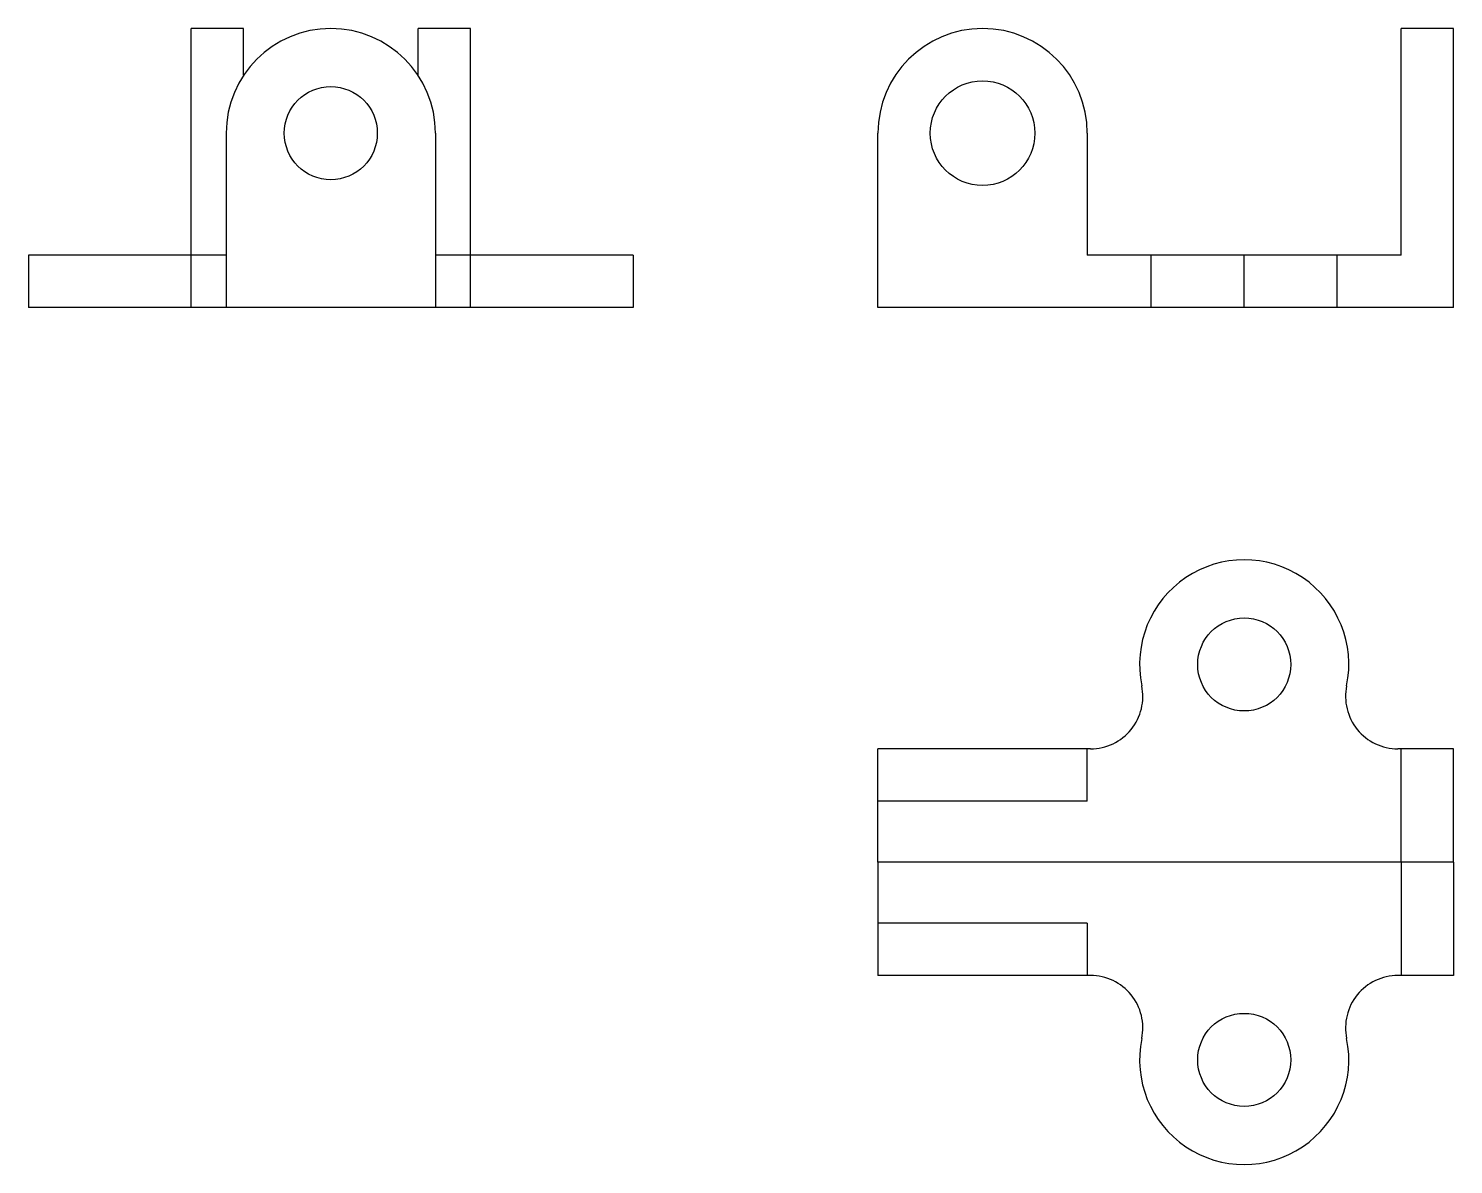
# Model space of a CAD drawing. Header units: millimetres. Extents: x 2991 to 3236, y 1466 to 1661.
import ezdxf

# ---------------------------------------------------------------- set-up
doc = ezdxf.new("R2010")
doc.units = ezdxf.units.MM

msp = doc.modelspace()

# ---------------------------------------------------------------- linework, layer by layer
for p, q in [((3019.26, 1613.15), (3019.26, 1661.15)), ((3028.26, 1661.15), (3019.26, 1661.15)), ((3028.26, 1653.1), (3028.26, 1661.15)), ((3067.26, 1661.15), (3058.26, 1661.15)), ((3058.26, 1653.1), (3058.26, 1661.15)), ((3067.26, 1613.15), (3067.26, 1661.15)), ((3227.37, 1622.15), (3227.37, 1661.15)), ((3236.37, 1661.15), (3227.37, 1661.15)), ((3236.37, 1613.15), (3236.37, 1661.15)), ((3025.26, 1643.15), (3025.26, 1613.15)), ((3061.26, 1643.15), (3061.26, 1613.15)), ((3137.37, 1613.15), (3137.37, 1643.15)), ((3173.37, 1643.15), (3173.37, 1622.15)), ((2991.26, 1622.15), (2991.26, 1613.15)), ((3025.26, 1622.15), (2991.26, 1622.15)), ((3095.26, 1622.15), (3061.26, 1622.15)), ((3095.26, 1622.15), (3095.26, 1613.15)), ((3227.37, 1622.15), (3173.37, 1622.15)), ((3184.37, 1613.15), (3184.37, 1622.15)), ((3200.37, 1613.15), (3200.37, 1622.15)), ((3216.37, 1613.15), (3216.37, 1622.15)), ((3095.26, 1613.15), (2991.26, 1613.15)), ((3236.37, 1613.15), (3137.37, 1613.15)), ((3137.37, 1517.78), (3137.37, 1537.28)), ((3173.94, 1537.28), (3137.37, 1537.28)), ((3173.37, 1528.28), (3173.37, 1537.28)), ((3236.37, 1537.28), (3226.8, 1537.28)), ((3227.37, 1517.78), (3227.37, 1537.28)), ((3236.37, 1517.78), (3236.37, 1537.28)), ((3173.37, 1528.28), (3137.37, 1528.28)), ((3236.37, 1517.78), (3137.37, 1517.78)), ((3137.37, 1517.78), (3137.37, 1498.28)), ((3227.37, 1517.78), (3227.37, 1498.28)), ((3236.37, 1517.78), (3236.37, 1498.28)), ((3173.37, 1507.28), (3137.37, 1507.28)), ((3173.37, 1507.28), (3173.37, 1498.28)), ((3173.94, 1498.28), (3137.37, 1498.28)), ((3236.37, 1498.28), (3226.8, 1498.28))]:
    msp.add_line(p, q)
for centre, radius in [((3155.37, 1643.15), 9), ((3043.26, 1643.15), 8), ((3200.37, 1551.78), 8), ((3200.37, 1483.78), 8)]:
    msp.add_circle(centre, radius)
for centre, radius, start, end in [((3043.26, 1643.15), 18, 0, 180), ((3155.37, 1643.15), 18, 0, 180), ((3200.37, 1551.78), 18, 348.2464, 191.7536), ((3173.94, 1546.28), 9, 270, 11.7536), ((3226.8, 1546.28), 9, 168.2464, 270), ((3173.94, 1489.28), 9, 348.2464, 90), ((3226.8, 1489.28), 9, 90, 191.7536), ((3200.37, 1483.78), 18, 168.2464, 11.7536)]:
    msp.add_arc(centre, radius, start, end)

doc.saveas('drawing.dxf')
